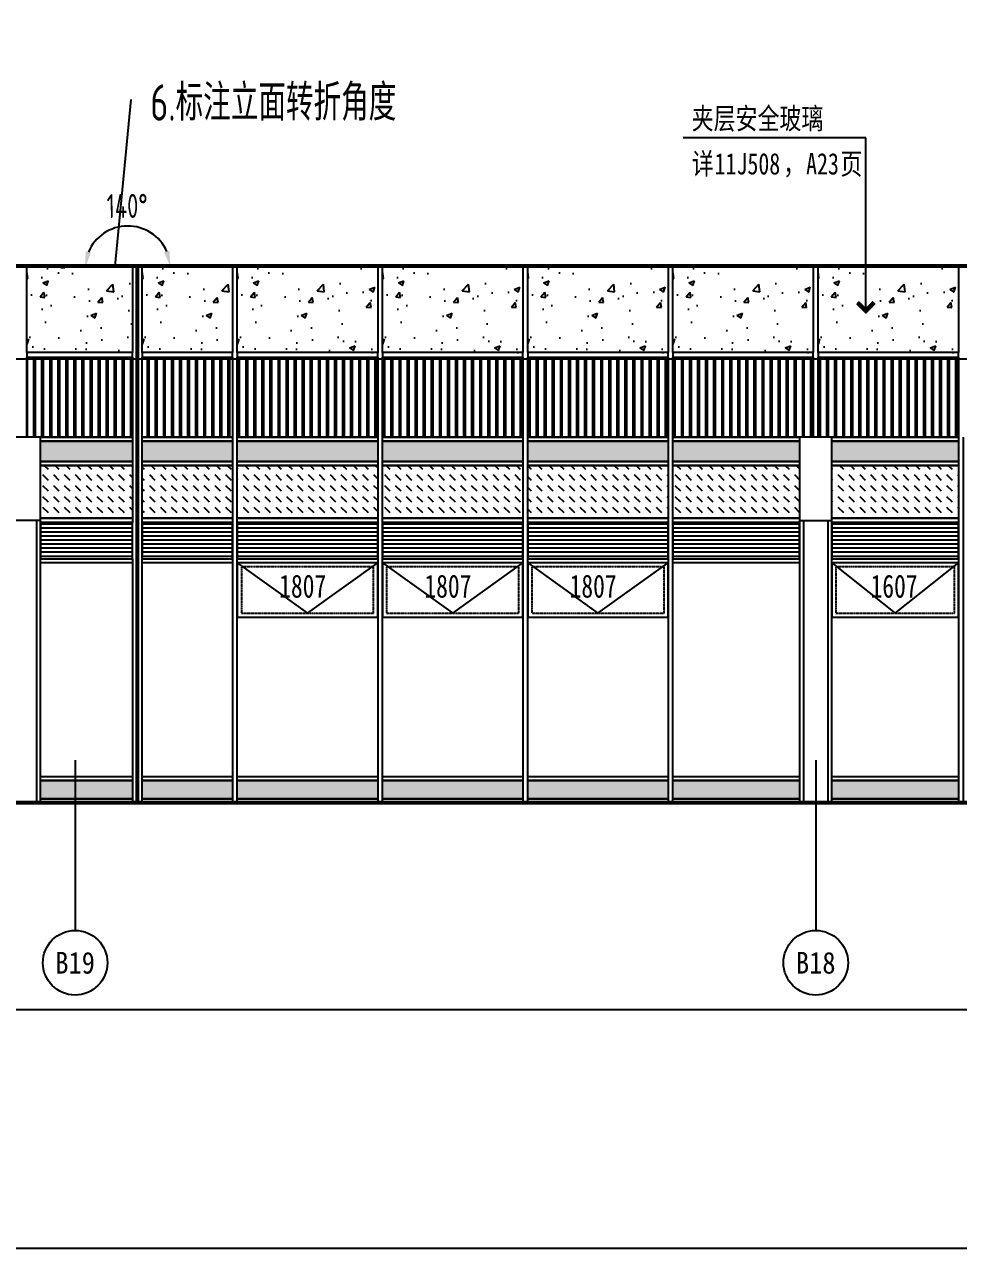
# Model space of a CAD drawing. Extents: x 72637 to 526294, y -245768 to 30884.
# Drawn here: x 357413 to 368992, y -110581 to -95413 of the extents above; entities that cross this region are included whole.
import ezdxf
from ezdxf.enums import TextEntityAlignment as Align

# ---------------------------------------------------------------- set-up
doc = ezdxf.new("R2010")
doc.units = 0
doc.header["$LTSCALE"] = 10
doc.header["$MEASUREMENT"] = 0
doc.linetypes.add('DASH', pattern=[0.35, 0.25, -0.1])
for name, color, linetype in [('$1$05-填充_天正', 26, 'Continuous'), ('01-标注_尺寸', 124, 'Continuous'), ('01-标注_符号', 200, 'Continuous'), ('01-标注_轴线坐标', 132, 'Continuous'), ('02-TEXT_标注', 130, 'Continuous'), ('02-TEXT_轴号', 7, 'Continuous'), ('05-填充_156', 156, 'Continuous'), ('05-填充_168', 168, 'Continuous'), ('A-C_玻璃幕墙', 140, 'Continuous'), ('A-C_窗', 140, 'Continuous'), ('AXIS_TEXT', 7, 'Continuous'), ('E-立面轮廓', 241, 'Continuous')]:
    doc.layers.add(name, color=color, linetype=linetype)
doc.layers.add('04-不打印_辅助线', color=165, linetype='Continuous', plot=False)
doc.layers.add('DIM_MODI', color=6, linetype='Continuous', plot=False)
doc.styles.add('_TCH_AXIS', font='STXIHEI.TTF', dxfattribs={"width": 0.75})
doc.styles.add('_TCH_DIM_T3', font='ROS1', dxfattribs={"width": 0.8, "bigfont": 'JD'})
doc.styles.add('_TCH_LABEL', font='', dxfattribs={"width": 0.75})
doc.styles.add('COMPLEX', font='COMPLEX')
doc.styles.add('HT_JD', font='ROS1', dxfattribs={"width": 0.8, "bigfont": 'JD'})
doc.styles.add('logo-3', font='', dxfattribs={"width": 0.8})
doc.styles.get("Standard").update_dxf_attribs({"font": 'STXIHEI.TTF', "width": 0.75})
doc.styles.get('_TCH_LABEL').set_extended_font_data('SimSun')
doc.styles.get('logo-3').set_extended_font_data('SimSun')
doc.dimstyles.new('_TCH_ARROW&&100', dxfattribs={"dimtxt": 297.5, "dimasz": 200, "dimexe": 250, "dimexo": 300, "dimgap": 100, "dimtad": 1, "dimdec": 0, "dimzin": 0, "dimdsep": 46, "dimtxsty": '_TCH_DIM_T3', "dimcen": 0.09, "dimclrt": 7, "dimazin": 2, "dimtfac": 1, "dimtdec": 0, "dimtix": 1, "dimtmove": 2, "dimatfit": 3, "dimfxl": 0, "dimtolj": 1, "dimtzin": 0, "dimarcsym": 0})
doc.dimstyles.new('副本 ISO-1', dxfattribs={"dimtxt": 2.5, "dimasz": 1.5, "dimexe": 1.25, "dimexo": 0.625, "dimtad": 1, "dimdec": 0, "dimtxsty": 'logo-3', "dimblk": 'ARCHTICK', "dimcen": 2.5, "dimdle": 1, "dimadec": 0, "dimazin": 0, "dimtfac": 1, "dimtdec": 0, "dimtix": 1, "dimtmove": 0, "dimatfit": 3, "dimldrblk": 'AR', "dimfxl": 0, "dimarcsym": 0})

# ---------------------------------------------------------------- blocks, each defined once
blk = doc.blocks.new('*U325')
at = {"layer": 'A-C_玻璃幕墙'}
blk.add_lwpolyline([(-30, 2265), (-30, -2265), (30, -2265), (30, 2265)], dxfattribs=at)
blk = doc.blocks.new('*U326')
at = {"layer": 'A-C_玻璃幕墙', "color": 0, "linetype": 'ByBlock', "lineweight": -2, "transparency": 16777216}
for p in [(0, 0), (1800, 0), (3600, 0), (5400, 0)]:
    blk.add_blockref('*U325', p, dxfattribs=at)
blk = doc.blocks.new('jtdyy')
at = {"layer": '05-填充_168'}
h = blk.add_hatch(color=256, dxfattribs=at)
h.dxf.hatch_style = 1
h.paths.add_polyline_path([(1570, 50), (0, 50), (0, 275), (1570, 275)])
for points in [[(1570, 275), (0, 275), (0, 325), (1570, 325)], [(1570, 50), (0, 50), (0, 275), (1570, 275)], [(1570, 0), (0, 0), (0, 50), (1570, 50)]]:
    blk.add_lwpolyline(points, close=True)
blk = doc.blocks.new('jhtdrjytd')
at = {"layer": '05-填充_156'}
h = blk.add_hatch(dxfattribs=at)
h.set_pattern_fill('_USER', color=256, scale=50, pattern_type=0)
h.set_pattern_definition([(0, (770, 50), (0, 50), [])])
h.paths.add_polyline_path([(0, 50), (1570, 50), (1570, 500), (0, 500)])
at = {"layer": '05-填充_168'}
h = blk.add_hatch(color=256, dxfattribs=at)
h.dxf.hatch_style = 1
h.paths.add_polyline_path([(1570, 1255), (0, 1255), (0, 1505), (1570, 1505)])
for points in [[(1570, 1505), (0, 1505), (0, 1555), (1570, 1555)], [(1570, 1255), (0, 1255), (0, 1505), (1570, 1505)], [(1570, 1205), (0, 1205), (0, 1255), (1570, 1255)], [(1570, 500), (0, 500), (0, 550), (1570, 550)], [(0, 50), (1570, 50), (1570, 500), (0, 500)], [(1570, 0), (0, 0), (0, 50), (1570, 50)]]:
    blk.add_lwpolyline(points, close=True)
blk = doc.blocks.new('*U283')
at = {"layer": 'A-C_玻璃幕墙'}
for name, p in [('jhtdrjytd', (-785, 710)), ('jtdyy', (-785, -2265))]:
    blk.add_blockref(name, p, dxfattribs=at)
blk = doc.blocks.new('*U284')
at = {"layer": 'A-C_玻璃幕墙', "color": 0, "linetype": 'ByBlock', "lineweight": -2, "transparency": 16777216}
for p in [(0, 0), (7030, 0)]:
    blk.add_blockref('*U283', p, dxfattribs=at)
blk = doc.blocks.new('jhkuyfuk')
blk.add_lwpolyline([(-200, 0), (200, 0), (200, 4530), (-200, 4530)], close=True)
for points in [[(-200, 3500), (200, 3500)], [(-150, 3500), (-150, 0)], [(150, 3500), (150, 0)]]:
    blk.add_lwpolyline(points)
blk = doc.blocks.new('*U285')
at = {"layer": 'A-C_玻璃幕墙', "rotation": 201.4591234524463}
blk.add_blockref('jhkuyfuk', (-829, 2108), dxfattribs=at)
blk = doc.blocks.new('*U286')
at = {"color": 0, "linetype": 'ByBlock', "lineweight": -2, "transparency": 16777216}
blk.add_blockref('*U285', (0, 0), dxfattribs=at)
blk = doc.blocks.new('*U317')
at = {"layer": 'A-C_玻璃幕墙'}
blk.add_lwpolyline([(-30, 2265), (-30, -2265), (30, -2265), (30, 2265)], dxfattribs=at)
blk = doc.blocks.new('*U318')
at = {"layer": 'A-C_玻璃幕墙', "color": 0, "linetype": 'ByBlock', "lineweight": -2, "transparency": 16777216}
for p in [(0, 0), (1800, 0), (3600, 0), (5400, 0)]:
    blk.add_blockref('*U317', p, dxfattribs=at)
blk = doc.blocks.new('A$C2E0A5E3B')
blk.add_lwpolyline([(-5, 0), (1735, 0), (1735, 675), (-5, 675)], close=True)
for points in [[(-5, 675), (865, 50)], [(865, 50), (1735, 675)]]:
    blk.add_lwpolyline(points)
at = {"linetype": 'DASH'}
blk.add_lwpolyline([(45, 50), (1685, 50), (1685, 625), (45, 625)], close=True, dxfattribs=at)
at = {"layer": '04-不打印_辅助线', "width": 0.75}
blk.add_text('1807', height=285.4, dxfattribs=at).set_placement((514, 242))
blk = doc.blocks.new('*U319')
at = {"layer": 'A-C_窗'}
blk.add_blockref('A$C2E0A5E3B', (-865, -337.5), dxfattribs=at)
blk = doc.blocks.new('*U320')
at = {"layer": 'A-C_窗', "color": 0, "linetype": 'ByBlock', "lineweight": -2, "transparency": 16777216}
blk.add_blockref('*U319', (0, 0), dxfattribs=at)
blk = doc.blocks.new('*U321')
at = {"layer": 'A-C_窗'}
blk.add_blockref('A$C2E0A5E3B', (-865, -337.5), dxfattribs=at)
blk = doc.blocks.new('*U322')
at = {"layer": 'A-C_窗', "color": 0, "linetype": 'ByBlock', "lineweight": -2, "transparency": 16777216}
blk.add_blockref('*U321', (0, 0), dxfattribs=at)
blk = doc.blocks.new('*U323')
at = {"layer": 'A-C_窗'}
blk.add_blockref('A$C2E0A5E3B', (-865, -337.5), dxfattribs=at)
blk = doc.blocks.new('*U324')
at = {"layer": 'A-C_窗', "color": 0, "linetype": 'ByBlock', "lineweight": -2, "transparency": 16777216}
blk.add_blockref('*U323', (0, 0), dxfattribs=at)
blk = doc.blocks.new('*U250')
at = {"layer": '05-填充_168'}
h = blk.add_hatch(color=256, dxfattribs=at)
h.dxf.hatch_style = 1
h.paths.add_polyline_path([(1119, 50), (0, 50), (0, 275), (1119, 275)])
for points in [[(1119, 275), (0, 275), (0, 325), (1119, 325)], [(1119, 50), (0, 50), (0, 275), (1119, 275)], [(1119, 0), (0, 0), (0, 50), (1119, 50)]]:
    blk.add_lwpolyline(points, close=True)
blk = doc.blocks.new('*U251')
at = {"layer": '05-填充_156'}
h = blk.add_hatch(dxfattribs=at)
h.set_pattern_fill('_USER', color=256, scale=50, pattern_type=0)
h.set_pattern_definition([(0, (318.644, 50), (0, 50), [])])
h.paths.add_polyline_path([(0, 50), (1119, 50), (1119, 500), (0, 500)])
at = {"layer": '05-填充_168'}
h = blk.add_hatch(color=256, dxfattribs=at)
h.dxf.hatch_style = 1
h.paths.add_polyline_path([(1119, 1255), (0, 1255), (0, 1505), (1119, 1505)])
for points in [[(1119, 1505), (0, 1505), (0, 1555), (1119, 1555)], [(1119, 1255), (0, 1255), (0, 1505), (1119, 1505)], [(1119, 1205), (0, 1205), (0, 1255), (1119, 1255)], [(1119, 500), (0, 500), (0, 550), (1119, 550)], [(0, 50), (1119, 50), (1119, 500), (0, 500)], [(1119, 0), (0, 0), (0, 50), (1119, 50)]]:
    blk.add_lwpolyline(points, close=True)
blk = doc.blocks.new('*U260')
at = {"layer": '05-填充_156'}
h = blk.add_hatch(dxfattribs=at)
h.set_pattern_fill('_USER', color=256, scale=100, angle=90, pattern_type=0)
h.set_pattern_definition([(90, (-370, 940), (-100, 6e-15), [])])
h.paths.add_polyline_path([(0, 990), (1310, 990), (1310, 0), (0, 0)])
h = blk.add_hatch(dxfattribs=at)
h.set_pattern_fill('_USER', color=256, scale=100, angle=90, pattern_type=0)
h.set_pattern_definition([(90, (-350, 940), (-100, 6e-15), [])])
h.paths.add_polyline_path([(0, 990), (1310, 990), (1310, 0), (0, 0)])
for points in [[(1310, 1050), (0, 1050), (0, 2120), (1310, 2120)], [(0, 990), (1310, 990), (1310, 1050), (0, 1050)], [(0, 990), (1310, 990), (1310, 0), (0, 0)]]:
    blk.add_lwpolyline(points, close=True)
blk = doc.blocks.new('*U261')
at = {"layer": '05-填充_156'}
h = blk.add_hatch(dxfattribs=at)
h.set_pattern_fill('_USER', color=256, scale=100, angle=90, pattern_type=0)
h.set_pattern_definition([(90, (-561.36, 940), (-100, 6e-15), [])])
h.paths.add_polyline_path([(0, 990), (1119, 990), (1119, 0), (0, 0)])
h = blk.add_hatch(dxfattribs=at)
h.set_pattern_fill('_USER', color=256, scale=100, angle=90, pattern_type=0)
h.set_pattern_definition([(90, (-541.36, 940), (-100, 6e-15), [])])
h.paths.add_polyline_path([(0, 990), (1119, 990), (1119, 0), (0, 0)])
for points in [[(1119, 1050), (0, 1050), (0, 2120), (1119, 2120)], [(0, 990), (1119, 990), (1119, 1050), (0, 1050)], [(0, 990), (1119, 990), (1119, 0), (0, 0)]]:
    blk.add_lwpolyline(points, close=True)
blk = doc.blocks.new('*U277')
at = {"layer": 'A-C_玻璃幕墙'}
blk.add_lwpolyline([(-30, 2265), (-30, -2265), (30, -2265), (30, 2265)], dxfattribs=at)
blk = doc.blocks.new('*U278')
at = {"layer": 'A-C_玻璃幕墙', "color": 0, "linetype": 'ByBlock', "lineweight": -2, "transparency": 16777216}
blk.add_blockref('*U277', (0, 0), dxfattribs=at)
blk = doc.blocks.new('*U262')
at = {"layer": '05-填充_168'}
h = blk.add_hatch(color=256, dxfattribs=at)
h.dxf.hatch_style = 1
h.paths.add_polyline_path([(1140, 50), (0, 50), (0, 275), (1140, 275)])
for points in [[(1140, 275), (0, 275), (0, 325), (1140, 325)], [(1140, 50), (0, 50), (0, 275), (1140, 275)], [(1140, 0), (0, 0), (0, 50), (1140, 50)]]:
    blk.add_lwpolyline(points, close=True)
blk = doc.blocks.new('*U263')
at = {"layer": '05-填充_156'}
h = blk.add_hatch(dxfattribs=at)
h.set_pattern_fill('_USER', color=256, scale=50, pattern_type=0)
h.set_pattern_definition([(0, (340, 50), (0, 50), [])])
h.paths.add_polyline_path([(0, 50), (1140, 50), (1140, 500), (0, 500)])
at = {"layer": '05-填充_168'}
h = blk.add_hatch(color=256, dxfattribs=at)
h.dxf.hatch_style = 1
h.paths.add_polyline_path([(1140, 1255), (0, 1255), (0, 1505), (1140, 1505)])
for points in [[(1140, 1505), (0, 1505), (0, 1555), (1140, 1555)], [(1140, 1255), (0, 1255), (0, 1505), (1140, 1505)], [(1140, 1205), (0, 1205), (0, 1255), (1140, 1255)], [(1140, 500), (0, 500), (0, 550), (1140, 550)], [(0, 50), (1140, 50), (1140, 500), (0, 500)], [(1140, 0), (0, 0), (0, 50), (1140, 50)]]:
    blk.add_lwpolyline(points, close=True)
blk = doc.blocks.new('*U148')
at = {"layer": '05-填充_156'}
h = blk.add_hatch(dxfattribs=at)
h.set_pattern_fill('DASH', color=256, scale=100, angle=315)
h.set_pattern_definition([(315, (-155019.49, 99447.835), (134.70384, -3e-14), [95.25, -95.25])])
h.paths.add_polyline_path([(0, 655), (1570, 655), (1570, 0), (0, 0)])
blk.add_lwpolyline([(0, 655), (1570, 655), (1570, 0), (0, 0)], close=True)
blk = doc.blocks.new('*U430')
at = {"layer": 'A-C_玻璃幕墙', "rotation": 201.4591234524463}
blk.add_blockref('jhkuyfuk', (-829, 2108), dxfattribs=at)
blk = doc.blocks.new('*U431')
at = {"color": 0, "linetype": 'ByBlock', "lineweight": -2, "transparency": 16777216}
for p in [(0, 0), (-8376, -3293)]:
    blk.add_blockref('*U430', p, dxfattribs=at)
blk = doc.blocks.new('*U2208')
at = {"layer": '05-填充_156'}
h = blk.add_hatch(dxfattribs=at)
h.set_pattern_fill('DASH', color=256, scale=100, angle=315)
h.set_pattern_definition([(315, (-155449.49, 99447.835), (134.70384, -3e-14), [95.25, -95.25])])
h.paths.add_polyline_path([(0, 655), (1140, 655), (1140, 0), (0, 0)])
blk.add_lwpolyline([(0, 655), (1140, 655), (1140, 0), (0, 0)], close=True)
blk = doc.blocks.new('*U2209')
at = {"layer": '05-填充_156'}
h = blk.add_hatch(dxfattribs=at)
h.set_pattern_fill('DASH', color=256, scale=100, angle=315)
h.set_pattern_definition([(315, (-155470.84, 99447.835), (134.70384, -3e-14), [95.25, -95.25])])
h.paths.add_polyline_path([(0, 655), (1119, 655), (1119, 0), (0, 0)])
blk.add_lwpolyline([(0, 655), (1119, 655), (1119, 0), (0, 0)], close=True)
blk = doc.blocks.new('djaslkdjlaskjd')
blk.add_lwpolyline([(-5, 0), (1565, 0), (1565, 675), (-5, 675)], close=True)
for points in [[(-5, 675), (780, 50)], [(780, 50), (1565, 675)]]:
    blk.add_lwpolyline(points)
at = {"linetype": 'DASH'}
blk.add_lwpolyline([(45, 50), (1515, 50), (1515, 625), (45, 625)], close=True, dxfattribs=at)
at = {"layer": '04-不打印_辅助线', "width": 0.75}
blk.add_text('1607', height=285.4, dxfattribs=at).set_placement((475, 242))
blk = doc.blocks.new('*U2213')
at = {"layer": 'A-C_窗'}
blk.add_blockref('djaslkdjlaskjd', (-780, -337.5), dxfattribs=at)
blk = doc.blocks.new('*U2214')
at = {"layer": 'DIM_MODI', "color": 0, "linetype": 'ByBlock', "lineweight": -2, "transparency": 16777216}
for p in [(0, 0), (7030, 0)]:
    blk.add_blockref('*U2213', p, dxfattribs=at)
blk = doc.blocks.new('_ArchTick')
at = {"color": 0, "linetype": 'ByBlock', "const_width": 0.4}
blk.add_lwpolyline([(-0.5, -0.5), (0.5, 0.5)], dxfattribs=at)
blk = doc.blocks.new('*X11')
at = {"color": 0}
for p, q in [((-1012.3116, 1692.7221), (-1012.3116, 1692.7226)), ((-1012.3115, 1692.7227), (-1012.2838, 1692.7227)), ((-1012.3111, 1692.7217), (-1012.2828, 1692.7217)), ((-1012.3106, 1692.7211), (-1012.3106, 1692.7236)), ((-1012.3105, 1692.7237), (-1012.2848, 1692.7237)), ((-1012.3101, 1692.7207), (-1012.2818, 1692.7207)), ((-1012.3096, 1692.7201), (-1012.3096, 1692.7246)), ((-1012.3095, 1692.7247), (-1012.2858, 1692.7247)), ((-1012.3091, 1692.7197), (-1012.2808, 1692.7197)), ((-1012.3086, 1692.7191), (-1012.3086, 1692.7256)), ((-1012.3085, 1692.7257), (-1012.2868, 1692.7257)), ((-1012.3081, 1692.7187), (-1012.2798, 1692.7187)), ((-1012.3076, 1692.7181), (-1012.3076, 1692.7266)), ((-1012.3075, 1692.7267), (-1012.2878, 1692.7267)), ((-1012.3071, 1692.7177), (-1012.2788, 1692.7177)), ((-1012.3066, 1692.7171), (-1012.3066, 1692.7276)), ((-1012.3065, 1692.7277), (-1012.2888, 1692.7277)), ((-1012.3056, 1692.7161), (-1012.3056, 1692.7286)), ((-1012.3055, 1692.7287), (-1012.2898, 1692.7287)), ((-1012.3046, 1692.7151), (-1012.3046, 1692.7296)), ((-1012.3045, 1692.7297), (-1012.2908, 1692.7297)), ((-1012.3036, 1692.7141), (-1012.3036, 1692.7306)), ((-1012.3035, 1692.7307), (-1012.2918, 1692.7307)), ((-1012.3026, 1692.7131), (-1012.3026, 1692.7316)), ((-1012.3025, 1692.7317), (-1012.2928, 1692.7317)), ((-1012.3016, 1692.7121), (-1012.3016, 1692.7326)), ((-1012.3015, 1692.7327), (-1012.2938, 1692.7327)), ((-1012.3006, 1692.7111), (-1012.3006, 1692.7336)), ((-1012.3005, 1692.7337), (-1012.2948, 1692.7337)), ((-1012.2996, 1692.7101), (-1012.2996, 1692.7346)), ((-1012.2995, 1692.7347), (-1012.2958, 1692.7347)), ((-1012.2986, 1692.7091), (-1012.2986, 1692.7356)), ((-1012.2985, 1692.7357), (-1012.2968, 1692.7357)), ((-1012.2976, 1692.7081), (-1012.2976, 1692.7364)), ((-1012.2966, 1692.7071), (-1012.2966, 1692.7354)), ((-1012.2956, 1692.7061), (-1012.2956, 1692.7344)), ((-1012.2946, 1692.7051), (-1012.2946, 1692.7334)), ((-1012.2936, 1692.7041), (-1012.2936, 1692.7324)), ((-1012.2926, 1692.7031), (-1012.2926, 1692.7314)), ((-1012.2916, 1692.7021), (-1012.2916, 1692.7304)), ((-1012.2906, 1692.7011), (-1012.2906, 1692.7294)), ((-1012.2896, 1692.7001), (-1012.2896, 1692.7284)), ((-1012.2886, 1692.6991), (-1012.2886, 1692.7274)), ((-1012.2876, 1692.6981), (-1012.2876, 1692.7264)), ((-1012.2866, 1692.6971), (-1012.2866, 1692.7254)), ((-1012.2856, 1692.6961), (-1012.2856, 1692.7244)), ((-1012.2846, 1692.6951), (-1012.2846, 1692.7234)), ((-1012.2836, 1692.6941), (-1012.2836, 1692.7224)), ((-1012.2826, 1692.6931), (-1012.2826, 1692.7214)), ((-1012.2816, 1692.6921), (-1012.2816, 1692.7204)), ((-1012.2806, 1692.6911), (-1012.2806, 1692.7194)), ((-1012.2796, 1692.6901), (-1012.2796, 1692.7184)), ((-1012.3061, 1692.7167), (-1012.2778, 1692.7167)), ((-1012.3051, 1692.7157), (-1012.2768, 1692.7157)), ((-1012.3046, 1692.6247), (-1012.2763, 1692.6247)), ((-1012.3046, 1692.6102), (-1012.3046, 1692.6247)), ((-1012.3041, 1692.7147), (-1012.2758, 1692.7147)), ((-1012.3036, 1692.6257), (-1012.2753, 1692.6257)), ((-1012.3036, 1692.6092), (-1012.3036, 1692.6257)), ((-1012.3031, 1692.7137), (-1012.2748, 1692.7137)), ((-1012.3026, 1692.6267), (-1012.2743, 1692.6267)), ((-1012.3026, 1692.6082), (-1012.3026, 1692.6267)), ((-1012.3021, 1692.7127), (-1012.2738, 1692.7127)), ((-1012.3016, 1692.6277), (-1012.2733, 1692.6277)), ((-1012.3016, 1692.6072), (-1012.3016, 1692.6277)), ((-1012.3011, 1692.7117), (-1012.2728, 1692.7117)), ((-1012.3006, 1692.6287), (-1012.2723, 1692.6287)), ((-1012.3006, 1692.6062), (-1012.3006, 1692.6287)), ((-1012.3001, 1692.7107), (-1012.2718, 1692.7107)), ((-1012.2996, 1692.6297), (-1012.2713, 1692.6297)), ((-1012.2996, 1692.6052), (-1012.2996, 1692.6297)), ((-1012.2991, 1692.7097), (-1012.2708, 1692.7097)), ((-1012.2986, 1692.6307), (-1012.2703, 1692.6307)), ((-1012.2986, 1692.6042), (-1012.2986, 1692.6307)), ((-1012.2981, 1692.7087), (-1012.2698, 1692.7087)), ((-1012.2976, 1692.6317), (-1012.2693, 1692.6317)), ((-1012.2976, 1692.6034), (-1012.2976, 1692.6317)), ((-1012.2971, 1692.7077), (-1012.2688, 1692.7077)), ((-1012.2966, 1692.6327), (-1012.2683, 1692.6327)), ((-1012.2966, 1692.6044), (-1012.2966, 1692.6327)), ((-1012.2961, 1692.7067), (-1012.2678, 1692.7067)), ((-1012.2956, 1692.6337), (-1012.2673, 1692.6337)), ((-1012.2956, 1692.6054), (-1012.2956, 1692.6337)), ((-1012.2951, 1692.7057), (-1012.2668, 1692.7057)), ((-1012.2946, 1692.6347), (-1012.2663, 1692.6347)), ((-1012.2946, 1692.6064), (-1012.2946, 1692.6347)), ((-1012.2941, 1692.7047), (-1012.2658, 1692.7047)), ((-1012.2936, 1692.6357), (-1012.2653, 1692.6357)), ((-1012.2936, 1692.6074), (-1012.2936, 1692.6357)), ((-1012.2931, 1692.7037), (-1012.2648, 1692.7037)), ((-1012.2926, 1692.6367), (-1012.2643, 1692.6367)), ((-1012.2926, 1692.6084), (-1012.2926, 1692.6367)), ((-1012.2921, 1692.7027), (-1012.2638, 1692.7027)), ((-1012.2916, 1692.6377), (-1012.2633, 1692.6377)), ((-1012.2916, 1692.6094), (-1012.2916, 1692.6377)), ((-1012.2911, 1692.7017), (-1012.2628, 1692.7017)), ((-1012.2906, 1692.6387), (-1012.2623, 1692.6387)), ((-1012.2906, 1692.6104), (-1012.2906, 1692.6387)), ((-1012.2901, 1692.7007), (-1012.2618, 1692.7007)), ((-1012.2896, 1692.6397), (-1012.2613, 1692.6397)), ((-1012.2896, 1692.6114), (-1012.2896, 1692.6397)), ((-1012.2891, 1692.6997), (-1012.2608, 1692.6997)), ((-1012.2886, 1692.6407), (-1012.2603, 1692.6407)), ((-1012.2886, 1692.6124), (-1012.2886, 1692.6407)), ((-1012.2881, 1692.6987), (-1012.2598, 1692.6987)), ((-1012.2876, 1692.6417), (-1012.2593, 1692.6417)), ((-1012.2876, 1692.6134), (-1012.2876, 1692.6417)), ((-1012.2871, 1692.6977), (-1012.2588, 1692.6977)), ((-1012.2866, 1692.6427), (-1012.2583, 1692.6427)), ((-1012.2866, 1692.6144), (-1012.2866, 1692.6427)), ((-1012.2861, 1692.6967), (-1012.2578, 1692.6967)), ((-1012.2856, 1692.6437), (-1012.2573, 1692.6437)), ((-1012.2856, 1692.6154), (-1012.2856, 1692.6437)), ((-1012.2851, 1692.6957), (-1012.2568, 1692.6957)), ((-1012.2846, 1692.6447), (-1012.2563, 1692.6447)), ((-1012.2846, 1692.6164), (-1012.2846, 1692.6447)), ((-1012.2841, 1692.6947), (-1012.2558, 1692.6947)), ((-1012.2836, 1692.6457), (-1012.2553, 1692.6457)), ((-1012.2836, 1692.6174), (-1012.2836, 1692.6457)), ((-1012.2831, 1692.6937), (-1012.2548, 1692.6937)), ((-1012.2826, 1692.6467), (-1012.2543, 1692.6467)), ((-1012.2826, 1692.6184), (-1012.2826, 1692.6467)), ((-1012.2821, 1692.6927), (-1012.2538, 1692.6927)), ((-1012.2816, 1692.6477), (-1012.2533, 1692.6477)), ((-1012.2816, 1692.6194), (-1012.2816, 1692.6477)), ((-1012.2811, 1692.6917), (-1012.2528, 1692.6917)), ((-1012.2806, 1692.6487), (-1012.2523, 1692.6487)), ((-1012.2806, 1692.6204), (-1012.2806, 1692.6487)), ((-1012.2801, 1692.6907), (-1012.2518, 1692.6907)), ((-1012.2796, 1692.6497), (-1012.2513, 1692.6497)), ((-1012.2796, 1692.6214), (-1012.2796, 1692.6497)), ((-1012.2791, 1692.6897), (-1012.2508, 1692.6897)), ((-1012.2786, 1692.6891), (-1012.2786, 1692.7174)), ((-1012.2786, 1692.6507), (-1012.2503, 1692.6507)), ((-1012.2786, 1692.6224), (-1012.2786, 1692.6507)), ((-1012.2781, 1692.6887), (-1012.2498, 1692.6887)), ((-1012.2776, 1692.6881), (-1012.2776, 1692.7164)), ((-1012.2776, 1692.6517), (-1012.2493, 1692.6517)), ((-1012.2776, 1692.6234), (-1012.2776, 1692.6517)), ((-1012.2771, 1692.6877), (-1012.2488, 1692.6877)), ((-1012.2766, 1692.6871), (-1012.2766, 1692.7154)), ((-1012.2766, 1692.6527), (-1012.2483, 1692.6527)), ((-1012.2766, 1692.6244), (-1012.2766, 1692.6527)), ((-1012.2761, 1692.6867), (-1012.2478, 1692.6867)), ((-1012.2756, 1692.6861), (-1012.2756, 1692.7144)), ((-1012.2756, 1692.6537), (-1012.2473, 1692.6537)), ((-1012.2756, 1692.6254), (-1012.2756, 1692.6537)), ((-1012.2751, 1692.6857), (-1012.2468, 1692.6857)), ((-1012.2746, 1692.6851), (-1012.2746, 1692.7134)), ((-1012.2746, 1692.6547), (-1012.2463, 1692.6547)), ((-1012.2746, 1692.6264), (-1012.2746, 1692.6547)), ((-1012.2741, 1692.6847), (-1012.2458, 1692.6847)), ((-1012.2736, 1692.6841), (-1012.2736, 1692.7124)), ((-1012.2736, 1692.6557), (-1012.2453, 1692.6557)), ((-1012.2736, 1692.6274), (-1012.2736, 1692.6557)), ((-1012.2731, 1692.6837), (-1012.2448, 1692.6837)), ((-1012.2726, 1692.6831), (-1012.2726, 1692.7114)), ((-1012.2726, 1692.6567), (-1012.2443, 1692.6567)), ((-1012.2726, 1692.6284), (-1012.2726, 1692.6567)), ((-1012.2721, 1692.6827), (-1012.2438, 1692.6827)), ((-1012.2716, 1692.6821), (-1012.2716, 1692.7104)), ((-1012.2716, 1692.6577), (-1012.2433, 1692.6577)), ((-1012.2716, 1692.6294), (-1012.2716, 1692.6577)), ((-1012.2711, 1692.6817), (-1012.2428, 1692.6817)), ((-1012.2706, 1692.6811), (-1012.2706, 1692.7094)), ((-1012.2706, 1692.6587), (-1012.2423, 1692.6587)), ((-1012.2706, 1692.6304), (-1012.2706, 1692.6587)), ((-1012.2701, 1692.6807), (-1012.2418, 1692.6807)), ((-1012.2696, 1692.6801), (-1012.2696, 1692.7084)), ((-1012.2696, 1692.6597), (-1012.2413, 1692.6597)), ((-1012.2696, 1692.6314), (-1012.2696, 1692.6597)), ((-1012.2691, 1692.6797), (-1012.2408, 1692.6797)), ((-1012.2686, 1692.6791), (-1012.2686, 1692.7074)), ((-1012.2686, 1692.6607), (-1012.2403, 1692.6607)), ((-1012.2686, 1692.6324), (-1012.2686, 1692.6607)), ((-1012.2681, 1692.6787), (-1012.2398, 1692.6787)), ((-1012.2676, 1692.6781), (-1012.2676, 1692.7064)), ((-1012.2676, 1692.6617), (-1012.2393, 1692.6617)), ((-1012.2676, 1692.6334), (-1012.2676, 1692.6617)), ((-1012.2671, 1692.6777), (-1012.2388, 1692.6777)), ((-1012.2666, 1692.6771), (-1012.2666, 1692.7054)), ((-1012.2666, 1692.6627), (-1012.2383, 1692.6627)), ((-1012.2666, 1692.6344), (-1012.2666, 1692.6627)), ((-1012.2661, 1692.6767), (-1012.2378, 1692.6767)), ((-1012.2656, 1692.6761), (-1012.2656, 1692.7044)), ((-1012.2656, 1692.6637), (-1012.2373, 1692.6637)), ((-1012.2656, 1692.6354), (-1012.2656, 1692.6637)), ((-1012.2651, 1692.6757), (-1012.2368, 1692.6757)), ((-1012.2646, 1692.6751), (-1012.2646, 1692.7034)), ((-1012.2646, 1692.6647), (-1012.2363, 1692.6647)), ((-1012.2646, 1692.6364), (-1012.2646, 1692.6647)), ((-1012.2641, 1692.6747), (-1012.2358, 1692.6747)), ((-1012.2636, 1692.6741), (-1012.2636, 1692.7024)), ((-1012.2636, 1692.6657), (-1012.2353, 1692.6657)), ((-1012.2636, 1692.6374), (-1012.2636, 1692.6657)), ((-1012.2631, 1692.6737), (-1012.2348, 1692.6737)), ((-1012.2626, 1692.6731), (-1012.2626, 1692.7014)), ((-1012.2626, 1692.6667), (-1012.2343, 1692.6667)), ((-1012.2626, 1692.6384), (-1012.2626, 1692.6667)), ((-1012.2621, 1692.6727), (-1012.2338, 1692.6727)), ((-1012.2616, 1692.6721), (-1012.2616, 1692.7004)), ((-1012.2616, 1692.6677), (-1012.2333, 1692.6677)), ((-1012.2616, 1692.6394), (-1012.2616, 1692.6677)), ((-1012.2611, 1692.6717), (-1012.2328, 1692.6717)), ((-1012.2606, 1692.6711), (-1012.2606, 1692.6994)), ((-1012.2606, 1692.6687), (-1012.2323, 1692.6687)), ((-1012.2606, 1692.6404), (-1012.2606, 1692.6687)), ((-1012.2601, 1692.6707), (-1012.2318, 1692.6707)), ((-1012.2596, 1692.6701), (-1012.2596, 1692.6984)), ((-1012.2596, 1692.6697), (-1012.2313, 1692.6697)), ((-1012.2596, 1692.6414), (-1012.2596, 1692.6697)), ((-1012.2586, 1692.6424), (-1012.2586, 1692.6974)), ((-1012.2576, 1692.6434), (-1012.2576, 1692.6964)), ((-1012.2566, 1692.6444), (-1012.2566, 1692.6954)), ((-1012.2556, 1692.6454), (-1012.2556, 1692.6944)), ((-1012.2546, 1692.6464), (-1012.2546, 1692.6934)), ((-1012.2536, 1692.6474), (-1012.2536, 1692.6924)), ((-1012.2526, 1692.6484), (-1012.2526, 1692.6914)), ((-1012.2516, 1692.6494), (-1012.2516, 1692.6904)), ((-1012.2506, 1692.6504), (-1012.2506, 1692.6894)), ((-1012.2496, 1692.6514), (-1012.2496, 1692.6884)), ((-1012.2486, 1692.6524), (-1012.2486, 1692.6874)), ((-1012.2476, 1692.6534), (-1012.2476, 1692.6864)), ((-1012.2466, 1692.6544), (-1012.2466, 1692.6854)), ((-1012.2456, 1692.6554), (-1012.2456, 1692.6844)), ((-1012.2446, 1692.6564), (-1012.2446, 1692.6834)), ((-1012.2436, 1692.6574), (-1012.2436, 1692.6824)), ((-1012.2426, 1692.6584), (-1012.2426, 1692.6814)), ((-1012.2416, 1692.6594), (-1012.2416, 1692.6804)), ((-1012.2406, 1692.6604), (-1012.2406, 1692.6794)), ((-1012.2396, 1692.6614), (-1012.2396, 1692.6784)), ((-1012.2386, 1692.6624), (-1012.2386, 1692.6774)), ((-1012.2376, 1692.6634), (-1012.2376, 1692.6764)), ((-1012.2366, 1692.6644), (-1012.2366, 1692.6754)), ((-1012.2356, 1692.6654), (-1012.2356, 1692.6744)), ((-1012.2346, 1692.6664), (-1012.2346, 1692.6734)), ((-1012.2336, 1692.6674), (-1012.2336, 1692.6724)), ((-1012.2326, 1692.6684), (-1012.2326, 1692.6714)), ((-1012.2316, 1692.6694), (-1012.2316, 1692.6704)), ((-1012.3116, 1692.6177), (-1012.2833, 1692.6177)), ((-1012.3116, 1692.6172), (-1012.3116, 1692.6177)), ((-1012.3111, 1692.6167), (-1012.2843, 1692.6167)), ((-1012.3106, 1692.6187), (-1012.2823, 1692.6187)), ((-1012.3106, 1692.6162), (-1012.3106, 1692.6187)), ((-1012.3101, 1692.6157), (-1012.2853, 1692.6157)), ((-1012.3096, 1692.6197), (-1012.2813, 1692.6197)), ((-1012.3096, 1692.6152), (-1012.3096, 1692.6197)), ((-1012.3091, 1692.6147), (-1012.2863, 1692.6147)), ((-1012.3086, 1692.6207), (-1012.2803, 1692.6207)), ((-1012.3086, 1692.6142), (-1012.3086, 1692.6207)), ((-1012.3081, 1692.6137), (-1012.2873, 1692.6137)), ((-1012.3076, 1692.6217), (-1012.2793, 1692.6217)), ((-1012.3076, 1692.6132), (-1012.3076, 1692.6217)), ((-1012.3071, 1692.6127), (-1012.2883, 1692.6127)), ((-1012.3066, 1692.6227), (-1012.2783, 1692.6227)), ((-1012.3066, 1692.6122), (-1012.3066, 1692.6227)), ((-1012.3061, 1692.6117), (-1012.2893, 1692.6117)), ((-1012.3056, 1692.6237), (-1012.2773, 1692.6237)), ((-1012.3056, 1692.6112), (-1012.3056, 1692.6237)), ((-1012.3051, 1692.6107), (-1012.2903, 1692.6107)), ((-1012.3041, 1692.6097), (-1012.2913, 1692.6097)), ((-1012.3031, 1692.6087), (-1012.2923, 1692.6087)), ((-1012.3021, 1692.6077), (-1012.2933, 1692.6077)), ((-1012.3011, 1692.6067), (-1012.2943, 1692.6067)), ((-1012.3001, 1692.6057), (-1012.2953, 1692.6057)), ((-1012.2991, 1692.6047), (-1012.2963, 1692.6047)), ((-1012.2981, 1692.6037), (-1012.2973, 1692.6037))]:
    blk.add_line(p, q, dxfattribs=at)
blk = doc.blocks.new('A-ARROW')
blk.add_lwpolyline([(0.0808, 0.0525), (0.0666, 0.0666), (0, 0), (0.0666, -0.0666), (0.0808, -0.0525), (0.0283, 0)], close=True)
at = {"rotation": 180}
blk.add_blockref('*X11', (-1012.2311, 1692.6699), dxfattribs=at)
blk = doc.blocks.new('AR')
at = {"xscale": -21.59999999986031, "yscale": 21.59999999999127, "zscale": 21.6, "rotation": 359.9999997162888}
blk.add_blockref('A-ARROW', (0, 0), dxfattribs=at)
blk = doc.blocks.new('*U167')
at = {"layer": '05-填充_168'}
h = blk.add_hatch(color=256, dxfattribs=at)
h.dxf.hatch_style = 1
h.paths.add_polyline_path([(1740, 50), (0, 50), (0, 275), (1740, 275)])
for points in [[(1740, 275), (0, 275), (0, 325), (1740, 325)], [(1740, 50), (0, 50), (0, 275), (1740, 275)], [(1740, 0), (0, 0), (0, 50), (1740, 50)]]:
    blk.add_lwpolyline(points, close=True)
blk = doc.blocks.new('*U190')
at = {"layer": '05-填充_156'}
h = blk.add_hatch(dxfattribs=at)
h.set_pattern_fill('_USER', color=256, scale=50, pattern_type=0)
h.set_pattern_definition([(0, (940, 50), (0, 50), [])])
h.paths.add_polyline_path([(0, 50), (1740, 50), (1740, 500), (0, 500)])
at = {"layer": '05-填充_168'}
h = blk.add_hatch(color=256, dxfattribs=at)
h.dxf.hatch_style = 1
h.paths.add_polyline_path([(1740, 1255), (0, 1255), (0, 1505), (1740, 1505)])
for points in [[(1740, 1505), (0, 1505), (0, 1555), (1740, 1555)], [(1740, 1255), (0, 1255), (0, 1505), (1740, 1505)], [(1740, 1205), (0, 1205), (0, 1255), (1740, 1255)], [(1740, 500), (0, 500), (0, 550), (1740, 550)], [(0, 50), (1740, 50), (1740, 500), (0, 500)], [(1740, 0), (0, 0), (0, 50), (1740, 50)]]:
    blk.add_lwpolyline(points, close=True)
blk = doc.blocks.new('*U144')
at = {"layer": '05-填充_156'}
h = blk.add_hatch(dxfattribs=at)
h.set_pattern_fill('DASH', color=256, scale=100, angle=315)
h.set_pattern_definition([(315, (-154849.49, 99447.835), (134.70384, -3e-14), [95.25, -95.25])])
h.paths.add_polyline_path([(0, 655), (1740, 655), (1740, 0), (0, 0)])
blk.add_lwpolyline([(0, 655), (1740, 655), (1740, 0), (0, 0)], close=True)
blk = doc.blocks.new('*U2240')
at = {"layer": 'A-C_玻璃幕墙'}
for name, p in [('*U190', (-870, 710)), ('*U144', (-870, 1260)), ('*U167', (-870, -2265))]:
    blk.add_blockref(name, p, dxfattribs=at)
blk = doc.blocks.new('*U2241')
at = {"color": 0, "linetype": 'ByBlock', "lineweight": -2, "transparency": 16777216}
for p in [(0, 0), (1800, 0), (3600, 0)]:
    blk.add_blockref('*U2240', p, dxfattribs=at)
blk = doc.blocks.new('*U234')
at = {"layer": '05-填充_156'}
h = blk.add_hatch(dxfattribs=at)
h.set_pattern_fill('_USER', color=256, scale=100, angle=90, pattern_type=0)
h.set_pattern_definition([(90, (60, 940), (-100, 6e-15), [])])
h.paths.add_polyline_path([(0, 990), (1740, 990), (1740, 0), (0, 0)])
h = blk.add_hatch(dxfattribs=at)
h.set_pattern_fill('_USER', color=256, scale=100, angle=90, pattern_type=0)
h.set_pattern_definition([(90, (80, 940), (-100, 6e-15), [])])
h.paths.add_polyline_path([(0, 990), (1740, 990), (1740, 0), (0, 0)])
for points in [[(1740, 1050), (0, 1050), (0, 2120), (1740, 2120)], [(0, 990), (1740, 990), (1740, 1050), (0, 1050)], [(0, 990), (1740, 990), (1740, 0), (0, 0)]]:
    blk.add_lwpolyline(points, close=True)
blk = doc.blocks.new('_AXISO')
blk.add_circle((0, 0), 0.5)
at = {"layer": 'AXIS_TEXT', "style": 'COMPLEX', "width": 1.041667}
blk.add_attdef('A', text='', height=0.56, dxfattribs=at).set_placement((-0.25, -0.28), (0.25, -0.28), align=Align.FIT)
blk = doc.blocks.new('*D2565')
at = {"layer": '01-标注_尺寸', "color": 0, "lineweight": -2, "transparency": 16777216}
for p, q in [((357863, -98424), (357913, -98425)), ((359523, -98408), (359473, -98410))]:
    blk.add_line(p, q, dxfattribs=at)
blk.add_arc((358693, -98441), 530, 23.9892, 157.1176, dxfattribs=at)
at = {"layer": '01-标注_尺寸', "color": 0, "transparency": 16777216}
for points in [[(358237, -98241), (358172, -98227), (358163, -98430)], [(359210, -98217), (359145, -98233), (359223, -98420)]]:
    blk.add_solid(points, dxfattribs=at)
at = {"layer": 'Defpoints', "color": 0, "transparency": 16777216}
for p in [(358949, -97976), (358163, -98430), (359223, -98420), (358693, -98441)]:
    blk.add_point(p, dxfattribs=at)
at = {"layer": '01-标注_尺寸', "color": 7, "transparency": 16777216, "insert": (358686, -97662), "char_height": 297.5, "attachment_point": 5, "rotation": 0.5534, "style": '_TCH_DIM_T3'}
blk.add_mtext('\\A1;140%%d', dxfattribs=at)

msp = doc.modelspace()

# ---------------------------------------------------------------- hatches: boundary and pattern name
at = {"layer": '$1$05-填充_天正'}
h = msp.add_hatch(dxfattribs=at)
h.set_pattern_fill('混凝土', color=256, scale=100)
h.set_pattern_definition([(50, (538900.27, 16337.55), (717.2602, -62.7521), [75, -825]), (355, (538900.3, 16337.55), (-138.7513, 752.1921), [60, -660]), (100.4514, (538960.04, 16332.3), (578.5094, 689.4395), [63.7402, -701.142]), (46.1842, (538900.3, 16537.55), (1067.241, -165.519), [112.5, -1237.5]), (96.6356, (538989.2, 16523.8), (934.6627, 974.118), [95.6103, -1051.713]), (351.1842, (538900.3, 16537.6), (934.662, 974.1186), [90, -990]), (21, (539000.27, 16487.55), (596.907, -402.6189), [75, -825]), (326, (539000.3, 16487.55), (243.3153, 725.15), [60, -660]), (71.4514, (539050, 16454), (840.2226, 322.5305), [63.7402, -701.142]), (37.5, (538900.27, 16337.55), (12.15986, 332.89385), [0, -652, 0, -670, 0, -662.5]), (7.5, (538900.27, 16337.55), (263.06954, 394.4117), [0, -382, 0, -637, 0, -252.5]), (327.5, (538677.27, 16337.55), (533.82244, -22.55487), [0, -250, 0, -780, 0, -1035]), (317.5, (538577.27, 16337.55), (583.1862, 100.105), [0, -325, 0, -518, 0, -735])])
h.paths.add_polyline_path([(357442.9, -98408), (358752.9, -98408), (358752.9, -99478), (357442.9, -99478)])
h = msp.add_hatch(dxfattribs=at)
h.set_pattern_fill('混凝土', color=256, scale=100)
h.set_pattern_definition([(50, (540330.27, 16337.55), (717.2602, -62.7521), [75, -825]), (355, (540330.3, 16337.55), (-138.7513, 752.1921), [60, -660]), (100.4514, (540390.04, 16332.3), (578.5094, 689.4395), [63.7402, -701.142]), (46.1842, (540330.3, 16537.55), (1067.241, -165.519), [112.5, -1237.5]), (96.6356, (540419.2, 16523.8), (934.6627, 974.118), [95.6103, -1051.713]), (351.1842, (540330.3, 16537.6), (934.662, 974.1186), [90, -990]), (21, (540430.27, 16487.55), (596.907, -402.6189), [75, -825]), (326, (540430.3, 16487.55), (243.3153, 725.15), [60, -660]), (71.4514, (540480, 16454), (840.2226, 322.5305), [63.7402, -701.142]), (37.5, (540330.27, 16337.55), (12.15986, 332.89385), [0, -652, 0, -670, 0, -662.5]), (7.5, (540330.27, 16337.55), (263.06954, 394.4117), [0, -382, 0, -637, 0, -252.5]), (327.5, (540107.27, 16337.55), (533.82244, -22.55487), [0, -250, 0, -780, 0, -1035]), (317.5, (540007.27, 16337.55), (583.1862, 100.105), [0, -325, 0, -518, 0, -735])])
h.paths.add_polyline_path([(358872.9, -98408), (359991.5, -98408), (359991.5, -99478), (358872.9, -99478)])
h = msp.add_hatch(dxfattribs=at)
h.set_pattern_fill('混凝土', color=256, scale=100)
h.set_pattern_definition([(50, (541508.9, 16337.55), (717.2602, -62.7521), [75, -825]), (355, (541508.9, 16337.55), (-138.7513, 752.1921), [60, -660]), (100.4514, (541568.7, 16332.3), (578.5094, 689.4395), [63.7402, -701.142]), (46.1842, (541508.9, 16537.55), (1067.241, -165.519), [112.5, -1237.5]), (96.6356, (541597.8, 16523.8), (934.6627, 974.118), [95.6103, -1051.713]), (351.1842, (541508.9, 16537.6), (934.662, 974.1186), [90, -990]), (21, (541608.9, 16487.55), (596.907, -402.6189), [75, -825]), (326, (541608.9, 16487.55), (243.3153, 725.15), [60, -660]), (71.4514, (541658.65, 16454), (840.2226, 322.5305), [63.7402, -701.142]), (37.5, (541508.9, 16337.55), (12.15986, 332.89385), [0, -652, 0, -670, 0, -662.5]), (7.5, (541508.9, 16337.55), (263.06954, 394.4117), [0, -382, 0, -637, 0, -252.5]), (327.5, (541285.9, 16337.55), (533.82244, -22.55487), [0, -250, 0, -780, 0, -1035]), (317.5, (541185.9, 16337.55), (583.1862, 100.105), [0, -325, 0, -518, 0, -735])])
h.paths.add_polyline_path([(360051.5, -98408), (361791.5, -98408), (361791.5, -99478), (360051.5, -99478)])
h = msp.add_hatch(dxfattribs=at)
h.set_pattern_fill('混凝土', color=256, scale=100)
h.set_pattern_definition([(50, (543308.9, 16337.55), (717.2602, -62.7521), [75, -825]), (355, (543308.9, 16337.55), (-138.7513, 752.1921), [60, -660]), (100.4514, (543368.7, 16332.3), (578.5094, 689.4395), [63.7402, -701.142]), (46.1842, (543308.9, 16537.55), (1067.241, -165.519), [112.5, -1237.5]), (96.6356, (543397.8, 16523.8), (934.6627, 974.118), [95.6103, -1051.713]), (351.1842, (543308.9, 16537.6), (934.662, 974.1186), [90, -990]), (21, (543408.9, 16487.55), (596.907, -402.6189), [75, -825]), (326, (543408.9, 16487.55), (243.3153, 725.15), [60, -660]), (71.4514, (543458.65, 16454), (840.2226, 322.5305), [63.7402, -701.142]), (37.5, (543308.9, 16337.55), (12.15986, 332.89385), [0, -652, 0, -670, 0, -662.5]), (7.5, (543308.9, 16337.55), (263.06954, 394.4117), [0, -382, 0, -637, 0, -252.5]), (327.5, (543085.9, 16337.55), (533.82244, -22.55487), [0, -250, 0, -780, 0, -1035]), (317.5, (542985.9, 16337.55), (583.1862, 100.105), [0, -325, 0, -518, 0, -735])])
h.paths.add_polyline_path([(361851.5, -98408), (363591.5, -98408), (363591.5, -99478), (361851.5, -99478)])
h = msp.add_hatch(dxfattribs=at)
h.set_pattern_fill('混凝土', color=256, scale=100)
h.set_pattern_definition([(50, (545108.9, 16337.55), (717.2602, -62.7521), [75, -825]), (355, (545108.9, 16337.55), (-138.7513, 752.1921), [60, -660]), (100.4514, (545168.7, 16332.3), (578.5094, 689.4395), [63.7402, -701.142]), (46.1842, (545108.9, 16537.55), (1067.241, -165.519), [112.5, -1237.5]), (96.6356, (545197.8, 16523.8), (934.6627, 974.118), [95.6103, -1051.713]), (351.1842, (545108.9, 16537.6), (934.662, 974.1186), [90, -990]), (21, (545208.9, 16487.55), (596.907, -402.6189), [75, -825]), (326, (545208.9, 16487.55), (243.3153, 725.15), [60, -660]), (71.4514, (545258.65, 16454), (840.2226, 322.5305), [63.7402, -701.142]), (37.5, (545108.9, 16337.55), (12.15986, 332.89385), [0, -652, 0, -670, 0, -662.5]), (7.5, (545108.9, 16337.55), (263.06954, 394.4117), [0, -382, 0, -637, 0, -252.5]), (327.5, (544885.9, 16337.55), (533.82244, -22.55487), [0, -250, 0, -780, 0, -1035]), (317.5, (544785.9, 16337.55), (583.1862, 100.105), [0, -325, 0, -518, 0, -735])])
h.paths.add_polyline_path([(363651.5, -98408), (365391.5, -98408), (365391.5, -99478), (363651.5, -99478)])
h = msp.add_hatch(dxfattribs=at)
h.set_pattern_fill('混凝土', color=256, scale=100)
h.set_pattern_definition([(50, (546908.9, 16337.55), (717.2602, -62.7521), [75, -825]), (355, (546908.9, 16337.55), (-138.7513, 752.1921), [60, -660]), (100.4514, (546968.7, 16332.3), (578.5094, 689.4395), [63.7402, -701.142]), (46.1842, (546908.9, 16537.55), (1067.241, -165.519), [112.5, -1237.5]), (96.6356, (546997.8, 16523.8), (934.6627, 974.118), [95.6103, -1051.713]), (351.1842, (546908.9, 16537.6), (934.662, 974.1186), [90, -990]), (21, (547008.9, 16487.55), (596.907, -402.6189), [75, -825]), (326, (547008.9, 16487.55), (243.3153, 725.15), [60, -660]), (71.4514, (547058.65, 16454), (840.2226, 322.5305), [63.7402, -701.142]), (37.5, (546908.9, 16337.55), (12.15986, 332.89385), [0, -652, 0, -670, 0, -662.5]), (7.5, (546908.9, 16337.55), (263.06954, 394.4117), [0, -382, 0, -637, 0, -252.5]), (327.5, (546685.9, 16337.55), (533.82244, -22.55487), [0, -250, 0, -780, 0, -1035]), (317.5, (546585.9, 16337.55), (583.1862, 100.105), [0, -325, 0, -518, 0, -735])])
h.paths.add_polyline_path([(365451.5, -98408), (367191.5, -98408), (367191.5, -99478), (365451.5, -99478)])
h = msp.add_hatch(dxfattribs=at)
h.set_pattern_fill('混凝土', color=256, scale=100)
h.set_pattern_definition([(50, (548708.9, 16337.55), (717.2602, -62.7521), [75, -825]), (355, (548708.9, 16337.55), (-138.7513, 752.1921), [60, -660]), (100.4514, (548768.7, 16332.3), (578.5094, 689.4395), [63.7402, -701.142]), (46.1842, (548708.9, 16537.55), (1067.241, -165.519), [112.5, -1237.5]), (96.6356, (548797.8, 16523.8), (934.6627, 974.118), [95.6103, -1051.713]), (351.1842, (548708.9, 16537.6), (934.662, 974.1186), [90, -990]), (21, (548808.9, 16487.55), (596.907, -402.6189), [75, -825]), (326, (548808.9, 16487.55), (243.3153, 725.15), [60, -660]), (71.4514, (548858.65, 16454), (840.2226, 322.5305), [63.7402, -701.142]), (37.5, (548708.9, 16337.55), (12.15986, 332.89385), [0, -652, 0, -670, 0, -662.5]), (7.5, (548708.9, 16337.55), (263.06954, 394.4117), [0, -382, 0, -637, 0, -252.5]), (327.5, (548485.9, 16337.55), (533.82244, -22.55487), [0, -250, 0, -780, 0, -1035]), (317.5, (548385.9, 16337.55), (583.1862, 100.105), [0, -325, 0, -518, 0, -735])])
h.paths.add_polyline_path([(367251.5, -98408), (368991.5, -98408), (368991.5, -99478), (367251.5, -99478)])

# ---------------------------------------------------------------- linework, layer by layer
at = {"layer": '01-标注_符号'}
msp.add_line((367842.2, -96817.1), (365579.3, -96817.1), dxfattribs=at)
at = {"layer": '01-标注_轴线坐标'}
for p, q in [((358040.9, -104530.9), (358040.9, -106640.3)), ((367221.5, -104530.9), (367221.5, -106640.3))]:
    msp.add_line(p, q, dxfattribs=at)
at = {"layer": '04-不打印_辅助线'}
for points in [[(276006.9, -86708.1), (491047.3, -86708.1), (491047.3, -110581.4), (276006.9, -110581.4)], [(121958, -94242.8), (483151.6, -94242.8), (483151.6, -107623.6), (121958, -107623.6)]]:
    msp.add_lwpolyline(points, close=True, dxfattribs=at)
msp.add_lwpolyline([(86875.4, -99558), (483716.9, -99558)], dxfattribs=at)
at = {"layer": 'A-C_玻璃幕墙'}
msp.add_lwpolyline([(358752.9, -102083), (358752.9, -104733)], dxfattribs=at)
at = {"layer": 'DIM_MODI'}
msp.add_line((358732.1, -96342.1), (358533.5, -98408), dxfattribs=at)
at = {"layer": 'E-立面轮廓', "const_width": 50}
msp.add_lwpolyline([(337888.4, -101583), (337888.4, -105058), (358812.9, -105058), (358812.9, -98408), (337888.4, -98408)], dxfattribs=at)
at = {"layer": 'E-立面轮廓'}
msp.add_lwpolyline([(422478.5, -105058, 50, 50, 0), (358812.9, -105058, 50, 50, 0), (358812.9, -98408, 50, 50, 0), (417651.5, -98408, 50, 50, 0), (422478.5, -98408, 50, 50, 0), (422478.5, -105058, 0, 0, 0)], format="xyseb", dxfattribs=at)

# ---------------------------------------------------------------- block references
at = {"rotation": 158.540876547554}
for name, p in [('*U286', (367221.5, -102793)), ('*U431', (348412.9, -102793))]:
    msp.add_blockref(name, p, dxfattribs=at)
msp.add_blockref('*U2241', (360921.5, -102793))
at = {"layer": '01-标注_轴线坐标'}
ref = msp.add_blockref('_AXISO', (358040.9, -107040.3), dxfattribs=dict(at, xscale=800, yscale=800, zscale=800))
ref.add_attrib('A', 'B19', dxfattribs={"layer": '02-TEXT_轴号', "height": 269.57, "style": '_TCH_AXIS', "width": 1.078224}).set_placement((357795.5, -107175), (358286.4, -107175), align=Align.FIT)
ref = msp.add_blockref('_AXISO', (367221.5, -107040.3), dxfattribs=dict(at, xscale=800, yscale=800, zscale=800))
ref.add_attrib('A', 'B18', dxfattribs={"layer": '02-TEXT_轴号', "height": 269.57, "style": '_TCH_AXIS', "width": 1.078224}).set_placement((366976.1, -107175), (367467, -107175), align=Align.FIT)
at = {"layer": 'A-C_玻璃幕墙'}
for name, p in [('*U260', (357442.9, -100528)), ('*U261', (358872.9, -100528)), ('*U234', (360051.5, -100528)), ('*U234', (361851.5, -100528)), ('*U234', (363651.5, -100528)), ('*U234', (365451.5, -100528)), ('*U234', (367251.5, -100528)), ('*U263', (357612.9, -102083)), ('*U278', (358842.9, -102793)), ('*U251', (358872.9, -102083)), ('*U318', (360021.5, -102793)), ('jhtdrjytd', (365451.5, -102083)), ('*U284', (368206.5, -102793)), ('*U326', (369021.5, -102793)), ('*U2208', (357612.9, -101533)), ('*U2209', (358872.9, -101533)), ('*U148', (365451.5, -101533)), ('*U148', (367421.5, -101533)), ('*U262', (357612.9, -105058)), ('*U250', (358872.9, -105058)), ('jtdyy', (365451.5, -105058))]:
    msp.add_blockref(name, p, dxfattribs=at)
at = {"layer": 'A-C_窗'}
for name, p in [('*U322', (360921.5, -102420.5)), ('*U320', (362721.5, -102420.5)), ('*U324', (364521.5, -102420.5))]:
    msp.add_blockref(name, p, dxfattribs=at)
at = {"layer": 'DIM_MODI'}
msp.add_blockref('*U2214', (368206.5, -102420.5), dxfattribs=at)

# ---------------------------------------------------------------- texts
at = {"layer": '02-TEXT_标注', "style": '_TCH_LABEL', "width": 0.75}
for s, height, p in [('夹层安全玻璃', 265.82, (365684.3, -96710.6)), ('详', 265.8, (365684.3, -97272.1)), ('11J508', 265.82, (365967.8, -97272.1)), ('A23', 265.82, (367102, -97272.1)), ('页', 265.8, (367527.3, -97272.1)), ('，', 265.8, (366818.4, -97272.1))]:
    msp.add_text(s, height=height, dxfattribs=at).set_placement(p)
at = {"layer": 'DIM_MODI', "insert": (358973.2, -96155.4), "char_height": 450, "width": 17274.186, "attachment_point": 1, "style": 'HT_JD'}
msp.add_mtext('\\pi-4.7205,l4.7542;6.标注立面转折角度{\\C30;  }', dxfattribs=at)

# ---------------------------------------------------------------- dimensions: what is measured, and where the dimension line sits
at = {"layer": '01-标注_尺寸'}
dim = msp.add_angular_dim_3p(base=(358949.1, -97976.2), center=(358693, -98440.5), p1=(359222.9, -98419.7), p2=(358162.9, -98430), text='140%%d', dimstyle='_TCH_ARROW&&100', dxfattribs=at)
dim.commit()
dim.dimension.update_dxf_attribs({"geometry": '*D2565', "text_midpoint": (358685.5, -97661.6)})

# ---------------------------------------------------------------- leaders
at = {"layer": '01-标注_符号'}
msp.add_leader([(367842.2, -98985.8), (367842.2, -96817.1)], dimstyle='副本 ISO-1', override={"dimasz": 75, "dimtad": 0}, dxfattribs=at)

doc.saveas('drawing.dxf')
